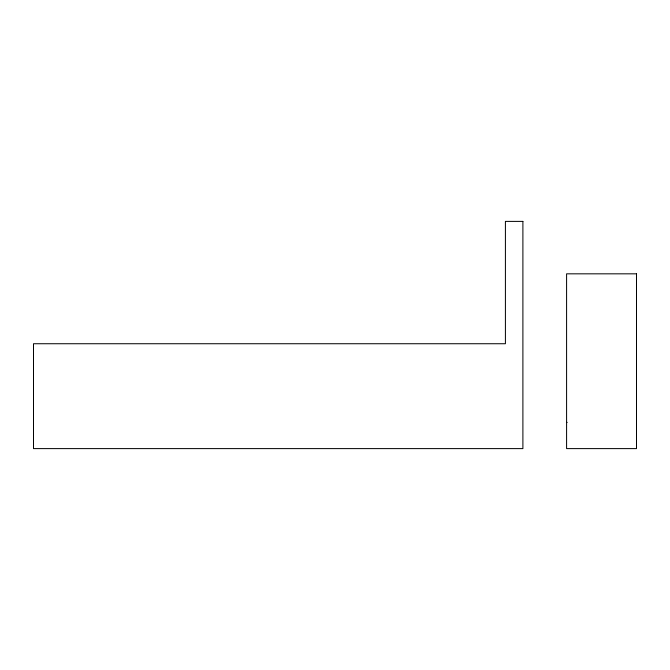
<?xml version="1.0" encoding="UTF-8"?>
<svg xmlns="http://www.w3.org/2000/svg" width="670" height="670" viewBox="0 0 670 670"><rect width="100%" height="100%" fill="white"/><g stroke="black" fill="none" stroke-linecap="round" stroke-linejoin="round"><path stroke-width="1" d="M566.586 422.393L567.172 422.393M522.893 221.393L505.415 221.393L505.415 343.735L33.5 343.735L33.5 448.607L522.893 448.607L522.893 221.393M636.5 273.829L566.586 273.829L566.586 448.607L636.5 448.607L636.5 273.829"/></g></svg>
